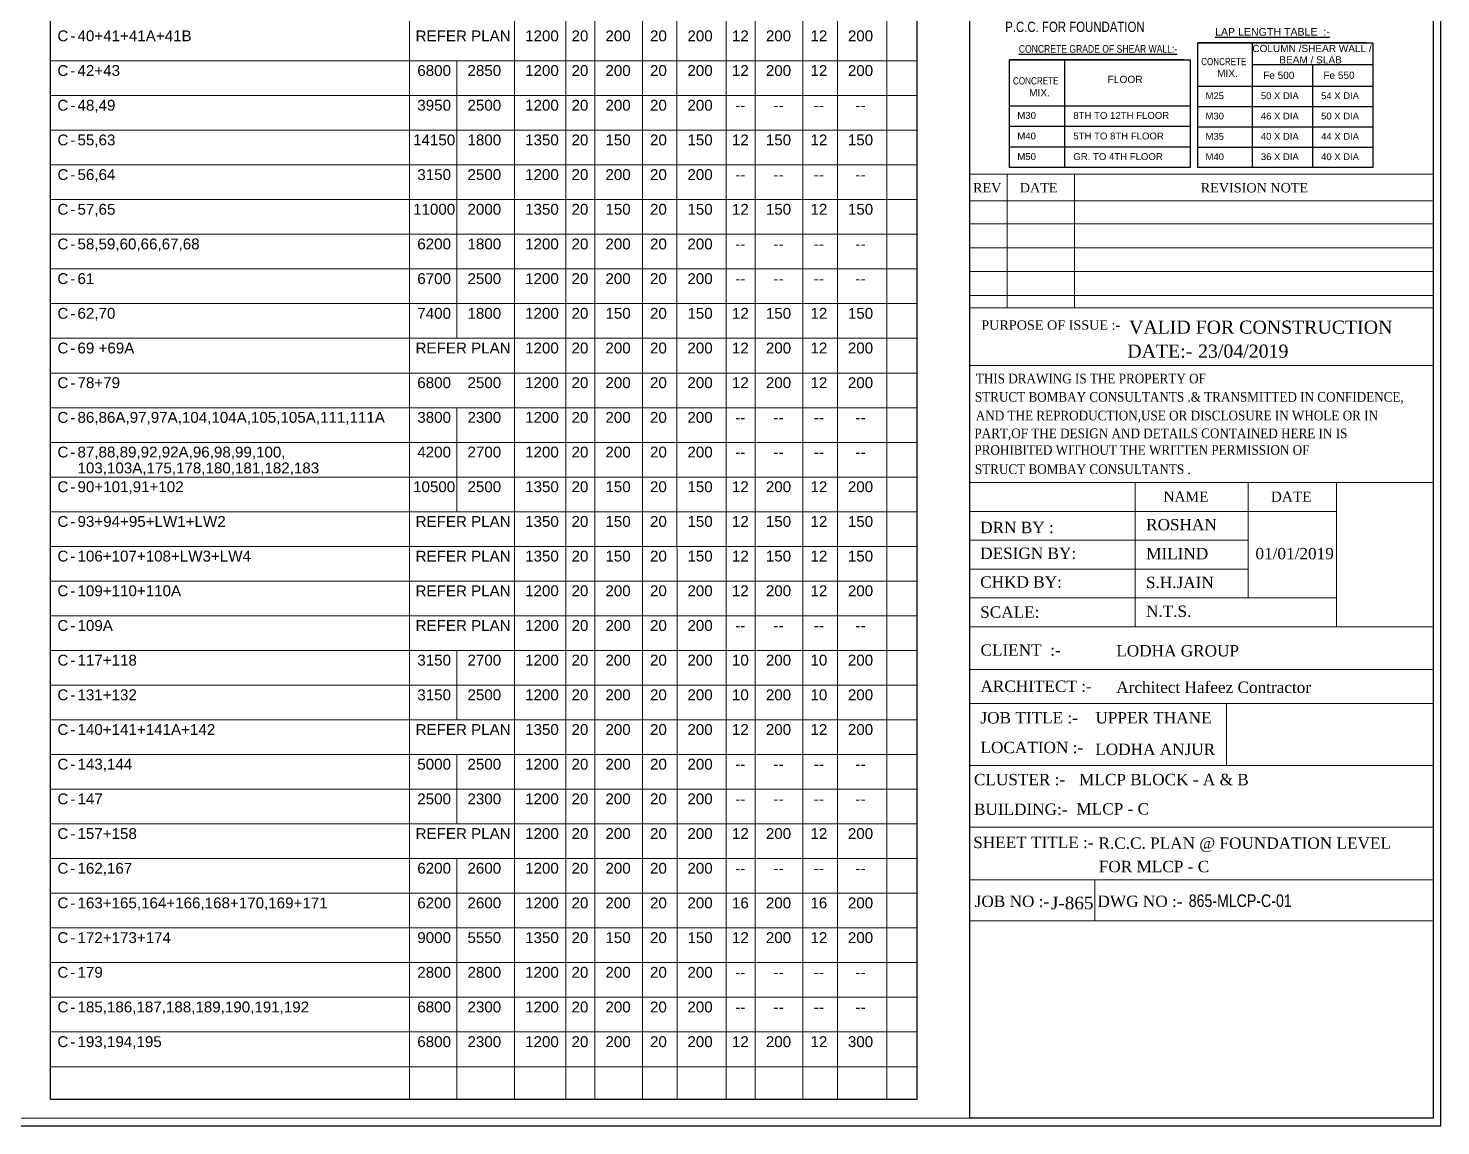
# Model space of a CAD drawing. Header units: millimetres. Extents: x 99112 to 332273, y 431815 to 552227.
# Drawn here: x 200757 to 249608, y 433846 to 471820 of the extents above; entities that cross this region are included whole.
import ezdxf
from ezdxf.enums import TextEntityAlignment as Align

# ---------------------------------------------------------------- set-up
doc = ezdxf.new("R2010")
doc.units = ezdxf.units.MM
doc.header["$LTSCALE"] = 100
doc.header["$MEASUREMENT"] = 0
doc.layers.add('Col. sch.', color=4, linetype='Continuous')
doc.layers.add('SHEET', color=7, linetype='Continuous')
for name, color, linetype, lineweight in [('D-sheet', 42, 'Continuous', 13), ('DIM', 8, 'Continuous', 13), ('LINE- 1', 7, 'Continuous', 25), ('LINE- 2', 35, 'Continuous', 13), ('MAIN TEXT', 6, 'Continuous', 30), ('SUNK', 251, 'Continuous', 9)]:
    doc.layers.add(name, color=color, linetype=linetype, lineweight=lineweight)
doc.styles.add('ARIAL', font='arial.ttf')
doc.styles.add('STYLE3', font='times.ttf', dxfattribs={"width": 0.8, "height": 12})

# ---------------------------------------------------------------- blocks, each defined once
blk = doc.blocks.new('Z$W@#45F84DCC')
blk.add_line((0, 0), (16018, 0))
at = {"layer": 'LINE- 1'}
for p, q in [((13717, -21588), (7886, -21587)), ((9763, -21588), (9764, -25903)), ((7395, -22181, 0), (1373, -22181, 0)), ((3274, -22181, 0), (3274, -25903, 0)), ((9763, -22344), (13934, -22344)), ((11849, -22344), (11849, -25903)), ((7886, -23091), (13934, -23092)), ((1373, -23767, 0), (7614, -23768, 0)), ((7886, -23794), (13934, -23795)), ((1373, -24479, 0), (7614, -24480, 0)), ((7886, -24497), (13934, -24498)), ((1373, -25191, 0), (7614, -25192, 0)), ((7886, -25200), (13934, -25201))]:
    blk.add_line(p, q, dxfattribs=at)
blk.add_lwpolyline([(7886, -21588), (13934, -21588), (13934, -25904), (7886, -25903)], close=True, dxfattribs=at)
at = {"layer": 'LINE- 1', "elevation": 0}
blk.add_lwpolyline([(1373, -22181), (7614, -22181), (7614, -25903), (1373, -25903)], close=True, dxfattribs=at)
at = {"layer": 'Col. sch.', "style": 'ARIAL'}
for s, height, p in [('M25', 234.4, (8148, -23305)), ('50 X DIA', 234.4, (10062, -23305)), ('54 X DIA', 234.4, (12145, -23305)), ('M30', 237.3, (1638, -23984, 0)), ('8TH TO 12TH FLOOR', 237.29, (3576, -23984, 0)), ('M30', 234.4, (8148, -24008)), ('46 X DIA', 234.4, (10062, -24008)), ('50 X DIA', 234.4, (12145, -24008)), ('M40', 237.3, (1638, -24696, 0)), ('5TH TO 8TH FLOOR', 237.29, (3575, -24696, 0)), ('M35', 234.4, (8148, -24711)), ('40 X DIA', 234.4, (10062, -24711)), ('44 X DIA', 234.4, (12145, -24711)), ('M50', 237.3, (1638, -25408, 0)), ('GR. TO 4TH FLOOR', 237.29, (3575, -25408, 0)), ('M40', 234.4, (8148, -25414)), ('36 X DIA', 234.4, (10062, -25414)), ('40 X DIA', 234.4, (12145, -25415))]:
    blk.add_text(s, height=height, dxfattribs=at).set_placement(p, align=Align.TOP_LEFT)
at = {"layer": 'MAIN TEXT', "style": 'ARIAL'}
for s, height, p in [('%%ULAP LENGTH TABLE  :-', 262.52, (10464, -21211)), ('COLUMN /SHEAR WALL /', 248.6, (11831, -21781)), ('BEAM / SLAB', 248.6, (11781, -22175)), ('FLOOR', 251.7, (5367, -22856, 0)), ('MIX.', 248.6, (8907, -22647)), ('Fe 500', 248.6, (10680, -22714)), ('Fe 550', 248.6, (12763, -22714)), ('MIX.', 251.7, (2407, -23318, 0))]:
    blk.add_text(s, height=height, rotation=0.0036, dxfattribs=at).set_placement(p, align=Align.MIDDLE)
at = {"layer": 'MAIN TEXT', "style": 'ARIAL', "width": 0.8}
for s, height, p in [('%%UCONCRETE GRADE OF SHEAR WALL:-', 265.77, (4429, -21800, 0)), ('CONCRETE', 248.6, (8778, -22240)), ('CONCRETE', 251.7, (2276, -22906, 0))]:
    blk.add_text(s, height=height, rotation=0.0036, dxfattribs=at).set_placement(p, align=Align.MIDDLE)
at = {"layer": 'SHEET', "color": 6, "style": 'ARIAL'}
blk.add_text('%%UNOTES :-', height=532.35, dxfattribs=at).set_placement((950, -289, 18830), align=Align.TOP_LEFT)
at = {"layer": 'SHEET', "color": 4, "style": 'ARIAL', "width": 0.8}
for s, p in [('* CONC. MIX. AS SPECIFIED / WEIGH BATCHING ONLY', (5633, -1407, 18548)), ('* CONC.MIX FOR COLUMN / SHEAR WALL /NON STRUCTURAL WALL', (6892, -1930, 18548)), ('AS PER  SCHEDULE.', (3006, -2418, 18548)), ('* CONC.MIX FOR COLUMN / SHEAR WALL & BEAM JUCTION', (6117, -2925, 18548)), ('AS PER  SCHEDULE. FOR BASE RAFT AND RETAINING WALL : M30', (7057, -3377, 18548)), ('* CLEAR COVER TO R / F :-', (3128, -3875, 18548)), ('FOOTING BOTTOM - 50 mm', (3595, -4358, 18548)), ('FOOTING SIDE &TOP - 75 mm', (9207, -4394, 18548)), ('FOR COLUMN - 40mm', (3090, -4889, 18548)), ('RAFT - 25mm', (7717, -4881, 18548)), ('INNER FACE OF RETAINING WALL FOR  S.T.P. TANKS - 40mm', (6676, -5361, 18548)), ('RETAINING WALL- 25mm', (3338, -5813, 37096)), ('FOR SHEAR WALL OF THK. UPTO 200mm = 25mm', (5601, -6296, 18548)), ('FOR SHEAR WALL OF THK. ABOVE 200mm = 40mm', (5727, -6891, 18548)), ('FOR BEAM - 25mm', (2806, -7480, 18548)), ('FOR SLAB - 20mm', (6663, -7509, 18548)), ('FOR COLUMN BELOW PLINTH - 65mm', (4553, -8106, 18548)), ('FOR SHEAR WALL OF THK. UPTO 200mm BELOW PLINTH - 50mm', (7016, -8665, 18548)), ('FOR SHEAR WALL OF THK. ABOVE 200mmBELOW PLINTH - 65mm', (7096, -9217, 18548)), ('* CEMENT  O . P . C . 53 GRADE  ONLY .', (4275, -9889, 18548)), ('* ALL STEEL CONFIRMING TO  I . S . 1786 / Fe 500 /TMT FOR 8MM &', (6770, -10418, 18548)), ('10MM DIA STEEL & Fe550D FOR 12MM & ABOVE DIA STEEL.', (6565, -10994, 18548)), ('* COLUMN / SHEAR WALL LINKS MUST BE PROVIDED AT', (5854, -11492, 18548)), ('JUNCTION OF COLUMN / SHEAR WALL & BEAM . ', (5574, -12030, 18548)), ('* FOR COLUMN / SHEAR WALL LINKS ARRANGEMENT REFER LINK DETAIL.', (7574, -12567, 18548)), ('* CENTER OF LAP SHALL BE AT CENTER OF ', (4781, -13170, 18548)), ('FLOOR HEIGHT FOR COLUMN / SHEAR WALL STEEL.', (5953, -13706, 18548)), ('* NOT MORE THAN 50%%% STEEL TO BE LAPPED', (4918, -14238, 18548)), ('AT ANY SECTION FOR COLUMN / SHEAR WALL', (5406, -14779, 18548)), ('* BEAM STEEL MUST EXTEND BEYOND COLUMN / SHEAR WALL', (6528, -15374, 18548)), ('FACE BY DEVELOPMENT LENGTH .', (4343, -15844, 18548)), ('* P . C . C .M10 GRADE (100 THK.) MUST  BE LAID BELOW FOOTING.', (6844, -16464, 18548)), ('* THIS DRAWING SHOULD BE READ IN CONJUCTION', (5485, -17010, 18548)), ('WITH RELEVANT ARCHITECT DRAWING .', (4961, -17595, 18548)), ('* FORMWORK & SUPPORTING SYSTEM IS SOLE ', (5128, -18143, 18548)), ('RESPONCIBILITY OF CONTRACTOR AND SHOULD', (5690, -18666, 18548)), ('KEPT UNDER PRIOR SUPERVISION OF SITE ENGINEER.', (6227, -19212, 18548))]:
    blk.add_text(s, height=339.02, rotation=0.0036, dxfattribs=at).set_placement(p, align=Align.MIDDLE)
at = {"layer": 'SHEET', "color": 2, "style": 'ARIAL', "width": 0.8}
for s, height, p in [('SBC ASSUMED -  100T/M ² / FOOTING MUST REST ON ROCK.', 353.14, (7086, -19704, -5)), ('*', 740, (787, -20142, -5)), ('*', 740, (787, -20829, -5)), ('SBC TO BE CERTIFIED BY GEOTECH CONSULTANT BEFORE LAYING ', 353.14, (7991, -20391, -5)), ('P.C.C. FOR FOUNDATION', 353.14, (3631, -21037, -5))]:
    blk.add_text(s, height=height, rotation=0.0036, dxfattribs=at).set_placement(p, align=Align.MIDDLE)

msp = doc.modelspace()

# ---------------------------------------------------------------- linework, layer by layer
at = {"color": 5}
msp.add_lwpolyline([(99112.4, 433846.5), (249607.7, 433846.5), (249607.7, 540141.6), (99112.4, 540141.6)], close=True, dxfattribs=at)
at = {"color": 0, "linetype": 'ByBlock'}
msp.add_lwpolyline([(233324.9, 501121.3), (249341.5, 501121.3), (249341.5, 434112.6), (233324.9, 434112.6)], close=True, dxfattribs=at)
at = {"layer": 'D-sheet'}
for p, q in [((233324.9, 466768.8, 0), (249341.5, 466768.8, 0)), ((233324.9, 466768.8, 0), (249341.5, 466768.8, 0)), ((234608.4, 462146.1, 0), (234608.4, 466768.8, 0)), ((236946.3, 462146.1, 0), (236946.3, 466768.8, 0)), ((233324.9, 465844.3, 0), (249341.5, 465844.3, 0)), ((233324.9, 465844.3, 0), (249341.5, 465844.3, 0)), ((233324.9, 465049, 0), (249341.5, 465049, 0)), ((233324.9, 464223.9, 0), (249341.5, 464223.9, 0)), ((233324.9, 463398.8, 0), (249341.5, 463398.8, 0)), ((233324.9, 462573.7, 0), (249341.5, 462573.7, 0)), ((233324.9, 462146.1, 0), (249341.5, 462146.1, 0)), ((233324.9, 462146.1, 0), (249341.5, 462146.1, 0)), ((233324.9, 460148.4, 0), (249341.5, 460148.4, 0)), ((233324.9, 456098.6), (249341.5, 456098.6)), ((233324.9, 456098.6), (249341.5, 456098.6)), ((239040.2, 456098.6), (239040.2, 451114.8)), ((242951.6, 456098.6), (242951.6, 452111.5)), ((246006.3, 456098.6), (246006.3, 451114.8)), ((246006.3, 455101.8), (233324.9, 455101.8)), ((233324.9, 455101.8), (246006.3, 455101.8)), ((242951.6, 454105), (233324.9, 454105)), ((242951.6, 453108.3), (233324.9, 453108.3)), ((246006.3, 452111.5), (233324.9, 452111.5)), ((233324.9, 451114.8), (249341.5, 451114.8)), ((233324.9, 451114.8), (249341.5, 451114.8)), ((233324.9, 449631), (249341.5, 449631)), ((233324.9, 448454.1, 0), (249341.5, 448454.1, 0)), ((233324.9, 446315.8), (249341.5, 446315.8)), ((233324.9, 446315.8, 0), (249341.5, 446315.8, 0)), ((233324.9, 444177.5), (249341.5, 444177.5)), ((233324.9, 442351.8, 0), (249341.5, 442351.8, 0)), ((237646, 442351.8, 0), (237646, 440933.2, 0)), ((233324.9, 440933.2, 0), (249341.5, 440933.2, 0))]:
    msp.add_line(p, q, dxfattribs=at)
at = {"layer": 'DIM'}
msp.add_line((242198, 448454.1, 0), (242198, 446315.8), dxfattribs=at)
at = {"layer": 'LINE- 1', "elevation": 389.1}
msp.add_lwpolyline([(201522.6, 489731.5), (231490.8, 489731.4), (231490.9, 434751.4), (201522.7, 434751.5)], close=True, dxfattribs=at)
at = {"layer": 'LINE- 2'}
for p, q in [((213942, 434751.5, 389.1), (213941.8, 489731.5, 389.1)), ((219347.4, 488423.9, 389.1), (219349.7, 434751.4, 389.1)), ((230445.4, 488422.8, 389.1), (230445.5, 434751.4, 389.1)), ((224896.9, 434751.4, 389.1), (224896.4, 487901, 389.1)), ((217575.4, 487244.3, 389.1), (217575.7, 434751.5, 389.1)), ((221995.6, 487398.8, 389.1), (221998.1, 434751.4, 389.1)), ((227544.6, 487398.9, 389.1), (227547, 434751.4, 389.1)), ((220348.5, 486828.8, 389.1), (220351, 434751.4, 389.1)), ((223193.2, 486828.8, 389.1), (223195.7, 434751.4, 389.1)), ((225897.4, 486828.8, 389.1), (225900, 434751.4, 389.1)), ((228742.1, 486828.8, 389.1), (228744.6, 434751.4, 389.1)), ((201522.6, 470691.1, 389.1), (231490.9, 470691, 389.1)), ((215581.4, 470691.1, 389.1), (215581.6, 461091.1, 389.1)), ((201522.6, 469491.1, 389.1), (231490.9, 469491, 389.1)), ((201522.6, 468291.1, 389.1), (231490.8, 468291, 389.1)), ((201522.6, 467091.1, 389.1), (231490.8, 467091, 389.1)), ((201522.6, 465891.1, 389.1), (231490.8, 465891, 389.1)), ((201522.6, 464691.1, 389.1), (231490.8, 464691, 389.1)), ((201522.6, 463491.1, 389.1), (231490.8, 463491, 389.1)), ((201522.6, 462291.1, 389.1), (231490.8, 462291, 389.1)), ((201522.6, 461091.1, 389.1), (231490.8, 461091, 389.1)), ((201522.6, 459891.1, 389.1), (231490.8, 459891, 389.1)), ((201522.6, 458691.1, 389.1), (231490.8, 458691, 389.1)), ((215581.6, 458691.1, 389.1), (215581.6, 457491.1, 389.1)), ((201522.6, 457491.1, 389.1), (231490.9, 457491, 389.1)), ((215581.7, 457491.1, 389.1), (215581.8, 455091.1, 389.1)), ((201522.6, 456291.1, 389.1), (231490.9, 456291, 389.1)), ((201522.6, 455091.1, 389.1), (231490.9, 455091, 389.1)), ((201522.6, 453891.1, 389.1), (231490.9, 453891, 389.1)), ((201522.6, 452691.1, 389.1), (231490.9, 452691, 389.1)), ((201522.6, 451491.1, 389.1), (231490.9, 451491, 389.1)), ((201522.6, 450291.1, 389.1), (231490.9, 450291, 389.1)), ((215582, 450291.1, 389.1), (215582.1, 447891.1, 389.1)), ((201522.6, 449091.1, 389.1), (231490.9, 449091, 389.1)), ((201522.6, 447891.1, 389.1), (231490.9, 447891, 389.1)), ((201522.6, 446691.1, 389.1), (231490.9, 446691, 389.1)), ((215582.1, 446691.1, 389.1), (215582.1, 444291.1, 389.1)), ((201522.7, 445491.1, 389.1), (231490.9, 445491, 389.1)), ((201522.6, 444291.1, 389.1), (231490.9, 444291, 389.1)), ((201522.6, 443091.1, 389.1), (231490.9, 443091, 389.1)), ((215582.1, 443091.1, 389.1), (215582.4, 434751.5, 389.1)), ((201522.6, 441891.1, 389.1), (231490.9, 441891, 389.1)), ((201522.6, 440691.1, 389.1), (231490.9, 440691, 389.1)), ((201522.6, 439491.1, 389.1), (231490.9, 439491, 389.1)), ((201522.6, 438291.1, 389.1), (231490.9, 438291, 389.1)), ((201522.6, 437091.1, 389.1), (231490.9, 437091, 389.1)), ((201522.6, 435891.1, 389.1), (231490.9, 435891, 389.1))]:
    msp.add_line(p, q, dxfattribs=at)
at = {"layer": 'SUNK', "color": 6}
msp.add_lwpolyline([(99378.5, 434112.6), (249341.5, 434112.6), (249341.5, 539875.4), (99378.5, 539875.4)], close=True, dxfattribs=at)

# ---------------------------------------------------------------- block references
msp.add_blockref('Z$W@#45F84DCC', (233325.2, 492906.3))

# ---------------------------------------------------------------- texts
at = {"layer": 'Col. sch.', "style": 'ARIAL'}
for s, p in [('C', (201766.7, 471743.6, 389.1)), ('-', (202207.7, 471743.6, 389.1)), ('40+41+41A+41B', (202460.3, 471743.6, 389.1)), ('C', (201766.7, 470543.6, 389.1)), ('42+43', (202460.3, 470543.6, 389.1)), ('-', (202207.7, 470543.6, 389.1)), ('C', (201766.7, 469343.6, 389.1)), ('-', (202207.6, 469343.6, 389.1)), ('48,49', (202460.3, 469343.6, 389.1)), ('C', (201766.7, 468143.6, 389.1)), ('55,63', (202460.3, 468143.6, 389.1)), ('-', (202207.6, 468143.6, 389.1)), ('C', (201766.7, 466943.6, 389.1)), ('-', (202207.6, 466943.6, 389.1)), ('56,64', (202460.3, 466943.6, 389.1)), ('C', (201766.7, 465743.6, 389.1)), ('57,65', (202460.3, 465743.6, 389.1)), ('-', (202207.6, 465743.6, 389.1)), ('C', (201766.7, 464543.6, 389.1)), ('-', (202207.6, 464543.6, 389.1)), ('58,59,60,66,67,68', (202460.3, 464543.6, 389.1)), ('C', (201766.7, 463343.6, 389.1)), ('-', (202207.6, 463343.6, 389.1)), ('61', (202460.3, 463343.6, 389.1)), ('C', (201766.7, 462143.6, 389.1)), ('62,70', (202460.3, 462143.6, 389.1)), ('-', (202207.6, 462143.6, 389.1)), ('C', (201766.7, 460943.6, 389.1)), ('-', (202207.6, 460943.6, 389.1)), ('69 +69A', (202460.3, 460943.6, 389.1)), ('C', (201766.6, 459743.6, 389.1)), ('78+79', (202460.3, 459743.6, 389.1)), ('-', (202207.6, 459743.6, 389.1)), ('C', (201766.7, 458543.6, 389.1)), ('-', (202207.7, 458543.6, 389.1)), ('86,86A,97,97A,104,104A,105,105A,111,111A', (202460.3, 458543.6, 389.1)), ('C', (201766.7, 457343.6, 389.1)), ('87,88,89,92,92A,96,98,99,100,', (202460.3, 457343.6, 389.1)), ('-', (202207.7, 457343.6, 389.1)), ('103,103A,175,178,180,181,182,183', (202460.3, 456794, 389.1)), ('C', (201766.7, 456143.6, 389.1)), ('-', (202207.7, 456143.6, 389.1)), ('90+101,91+102', (202460.3, 456143.6, 389.1)), ('C', (201766.7, 454943.6, 389.1)), ('93+94+95+LW1+LW2', (202460.3, 454943.6, 389.1)), ('-', (202207.7, 454943.6, 389.1)), ('C', (201766.7, 453743.6, 389.1)), ('-', (202207.7, 453743.6, 389.1)), ('106+107+108+LW3+LW4', (202460.3, 453743.6, 389.1)), ('C', (201766.7, 452543.6, 389.1)), ('109+110+110A', (202460.3, 452543.6, 389.1)), ('-', (202207.7, 452543.6, 389.1)), ('C', (201766.7, 451343.6, 389.1)), ('-', (202207.7, 451343.6, 389.1)), ('109A', (202460.3, 451343.6, 389.1)), ('C', (201766.6, 450143.6, 389.1)), ('-', (202207.6, 450143.6, 389.1)), ('117+118', (202460.2, 450143.6, 389.1)), ('C', (201766.6, 448943.6, 389.1)), ('131+132', (202460.2, 448943.6, 389.1)), ('-', (202207.5, 448943.6, 389.1)), ('C', (201766.7, 447743.6, 389.1)), ('-', (202207.7, 447743.6, 389.1)), ('140+141+141A+142', (202460.3, 447743.6, 389.1)), ('C', (201766.7, 446543.6, 389.1)), ('143,144', (202460.3, 446543.6, 389.1)), ('-', (202207.7, 446543.6, 389.1)), ('C', (201766.7, 445343.6, 389.1)), ('-', (202207.6, 445343.6, 389.1)), ('147', (202460.3, 445343.6, 389.1)), ('C', (201766.7, 444143.6, 389.1)), ('157+158', (202460.3, 444143.6, 389.1)), ('-', (202207.6, 444143.6, 389.1)), ('C', (201766.7, 442943.6, 389.1)), ('-', (202207.6, 442943.6, 389.1)), ('162,167', (202460.3, 442943.6, 389.1)), ('C', (201766.6, 441743.6, 389.1)), ('163+165,164+166,168+170,169+171', (202460.2, 441743.6, 389.1)), ('-', (202207.6, 441743.6, 389.1)), ('C', (201766.7, 440543.6, 389.1)), ('-', (202207.7, 440543.6, 389.1)), ('172+173+174', (202460.4, 440543.6, 389.1)), ('C', (201766.7, 439343.6, 389.1)), ('179', (202460.3, 439343.6, 389.1)), ('-', (202207.6, 439343.6, 389.1)), ('C', (201766.7, 438143.6, 389.1)), ('-', (202207.6, 438143.6, 389.1)), ('185,186,187,188,189,190,191,192', (202460.3, 438143.6, 389.1)), ('C', (201766.6, 436943.6, 389.1)), ('-', (202207.6, 436943.6, 389.1)), ('193,194,195', (202460.3, 436943.6, 389.1))]:
    msp.add_text(s, height=375, dxfattribs=at).set_placement(p, align=Align.TOP_LEFT)
for s, p in [('REFER PLAN', (215796.6, 471743.6, 389.1)), ('1200', (218523.8, 471743.6, 389.1)), ('20', (219837.7, 471743.5, 389.1)), ('200', (221155.4, 471743.5, 389.1)), ('20', (222551.5, 471743.5, 389.1)), ('200', (223991.4, 471743.5, 389.1)), ('12', (225386.6, 471743.5, 389.1)), ('200', (226704.2, 471743.5, 389.1)), ('12', (228100.4, 471743.5, 389.1)), ('200', (229540.3, 471743.5, 389.1)), ('6800', (214795, 470543.6, 389.1)), ('2850', (216530.4, 470543.6, 389.1)), ('1200', (218523.8, 470543.6, 389.1)), ('20', (219837.8, 470543.5, 389.1)), ('200', (221155.4, 470543.5, 389.1)), ('20', (222551.5, 470543.5, 389.1)), ('200', (223991.4, 470543.5, 389.1)), ('12', (225386.6, 470543.5, 389.1)), ('200', (226704.3, 470543.5, 389.1)), ('12', (228100.4, 470543.5, 389.1)), ('200', (229540.3, 470543.5, 389.1)), ('3950', (214795, 469343.6, 389.1)), ('2500', (216530.4, 469343.6, 389.1)), ('1200', (218523.7, 469343.6, 389.1)), ('20', (219837.7, 469343.5, 389.1)), ('200', (221155.4, 469343.5, 389.1)), ('20', (222551.5, 469343.5, 389.1)), ('200', (223991.4, 469343.5, 389.1)), ('--', (225386.6, 469343.5, 389.1)), ('--', (226704.2, 469343.5, 389.1)), ('--', (228100.4, 469343.5, 389.1)), ('--', (229540.3, 469343.5, 389.1)), ('14150', (214795, 468143.6, 389.1)), ('1800', (216530.4, 468143.6, 389.1)), ('1350', (218523.8, 468143.6, 389.1)), ('20', (219837.8, 468143.5, 389.1)), ('150', (221155.4, 468143.5, 389.1)), ('20', (222551.5, 468143.5, 389.1)), ('150', (223991.4, 468143.5, 389.1)), ('12', (225386.6, 468143.5, 389.1)), ('150', (226704.3, 468143.5, 389.1)), ('12', (228100.4, 468143.5, 389.1)), ('150', (229540.3, 468143.5, 389.1)), ('3150', (214795, 466943.6, 389.1)), ('2500', (216530.4, 466943.6, 389.1)), ('1200', (218523.7, 466943.6, 389.1)), ('20', (219837.7, 466943.5, 389.1)), ('200', (221155.4, 466943.5, 389.1)), ('20', (222551.5, 466943.5, 389.1)), ('200', (223991.4, 466943.5, 389.1)), ('--', (225386.6, 466943.5, 389.1)), ('--', (226704.2, 466943.5, 389.1)), ('--', (228100.3, 466943.5, 389.1)), ('--', (229540.3, 466943.5, 389.1)), ('11000', (214795, 465743.6, 389.1)), ('2000', (216530.4, 465743.6, 389.1)), ('1350', (218523.7, 465743.6, 389.1)), ('20', (219837.7, 465743.5, 389.1)), ('150', (221155.4, 465743.5, 389.1)), ('20', (222551.5, 465743.5, 389.1)), ('150', (223991.4, 465743.5, 389.1)), ('12', (225386.6, 465743.5, 389.1)), ('150', (226704.2, 465743.5, 389.1)), ('12', (228100.4, 465743.5, 389.1)), ('150', (229540.3, 465743.5, 389.1)), ('6200', (214795, 464543.6, 389.1)), ('1800', (216530.4, 464543.6, 389.1)), ('1200', (218523.7, 464543.6, 389.1)), ('20', (219837.7, 464543.5, 389.1)), ('200', (221155.3, 464543.5, 389.1)), ('20', (222551.4, 464543.5, 389.1)), ('200', (223991.4, 464543.5, 389.1)), ('--', (225386.6, 464543.5, 389.1)), ('--', (226704.2, 464543.5, 389.1)), ('--', (228100.3, 464543.5, 389.1)), ('--', (229540.2, 464543.5, 389.1)), ('6700', (214795, 463343.6, 389.1)), ('2500', (216530.4, 463343.6, 389.1)), ('1200', (218523.7, 463343.6, 389.1)), ('20', (219837.7, 463343.5, 389.1)), ('200', (221155.4, 463343.5, 389.1)), ('20', (222551.5, 463343.5, 389.1)), ('200', (223991.4, 463343.5, 389.1)), ('--', (225386.6, 463343.5, 389.1)), ('--', (226704.2, 463343.5, 389.1)), ('--', (228100.3, 463343.5, 389.1)), ('--', (229540.2, 463343.5, 389.1)), ('7400', (214795, 462143.6, 389.1)), ('1800', (216530.4, 462143.6, 389.1)), ('1200', (218523.7, 462143.6, 389.1)), ('20', (219837.7, 462143.5, 389.1)), ('150', (221155.4, 462143.5, 389.1)), ('20', (222551.5, 462143.5, 389.1)), ('150', (223991.4, 462143.5, 389.1)), ('12', (225386.6, 462143.5, 389.1)), ('150', (226704.2, 462143.5, 389.1)), ('12', (228100.3, 462143.5, 389.1)), ('150', (229540.3, 462143.5, 389.1)), ('REFER PLAN', (215796.6, 460943.6, 389.1)), ('1200', (218523.7, 460943.6, 389.1)), ('20', (219837.7, 460943.5, 389.1)), ('200', (221155.3, 460943.5, 389.1)), ('20', (222551.4, 460943.5, 389.1)), ('200', (223991.4, 460943.5, 389.1)), ('12', (225386.6, 460943.5, 389.1)), ('200', (226704.2, 460943.5, 389.1)), ('12', (228100.3, 460943.5, 389.1)), ('200', (229540.2, 460943.5, 389.1)), ('6800', (214795, 459743.6, 389.1)), ('2500', (216530.3, 459743.6, 389.1)), ('1200', (218523.7, 459743.6, 389.1)), ('20', (219837.7, 459743.5, 389.1)), ('200', (221155.3, 459743.5, 389.1)), ('20', (222551.5, 459743.5, 389.1)), ('200', (223991.4, 459743.5, 389.1)), ('12', (225386.6, 459743.5, 389.1)), ('200', (226704.2, 459743.5, 389.1)), ('12', (228100.3, 459743.5, 389.1)), ('200', (229540.2, 459743.5, 389.1)), ('3800', (214795, 458543.6, 389.1)), ('2300', (216530.4, 458543.6, 389.1)), ('1200', (218523.8, 458543.6, 389.1)), ('20', (219837.8, 458543.5, 389.1)), ('200', (221155.4, 458543.5, 389.1)), ('20', (222551.5, 458543.5, 389.1)), ('200', (223991.4, 458543.5, 389.1)), ('--', (225386.6, 458543.5, 389.1)), ('--', (226704.3, 458543.5, 389.1)), ('--', (228100.4, 458543.5, 389.1)), ('--', (229540.3, 458543.5, 389.1)), ('4200', (214795, 457343.6, 389.1)), ('2700', (216530.4, 457343.6, 389.1)), ('1200', (218523.8, 457343.6, 389.1)), ('20', (219837.8, 457343.5, 389.1)), ('200', (221155.4, 457343.5, 389.1)), ('20', (222551.5, 457343.5, 389.1)), ('200', (223991.4, 457343.5, 389.1)), ('--', (225386.6, 457343.5, 389.1)), ('--', (226704.3, 457343.5, 389.1)), ('--', (228100.4, 457343.5, 389.1)), ('--', (229540.3, 457343.5, 389.1)), ('10500', (214795, 456143.6, 389.1)), ('2500', (216530.4, 456143.6, 389.1)), ('1350', (218523.8, 456143.6, 389.1)), ('20', (219837.8, 456143.5, 389.1)), ('150', (221155.4, 456143.5, 389.1)), ('20', (222551.5, 456143.5, 389.1)), ('150', (223991.4, 456143.5, 389.1)), ('12', (225386.6, 456143.5, 389.1)), ('200', (226704.3, 456143.5, 389.1)), ('12', (228100.4, 456143.5, 389.1)), ('200', (229540.3, 456143.5, 389.1)), ('REFER PLAN', (215796.7, 454943.6, 389.1)), ('1350', (218523.8, 454943.6, 389.1)), ('20', (219837.8, 454943.5, 389.1)), ('150', (221155.4, 454943.5, 389.1)), ('20', (222551.5, 454943.5, 389.1)), ('150', (223991.4, 454943.5, 389.1)), ('12', (225386.6, 454943.5, 389.1)), ('150', (226704.3, 454943.5, 389.1)), ('12', (228100.4, 454943.5, 389.1)), ('150', (229540.3, 454943.5, 389.1)), ('REFER PLAN', (215796.7, 453743.6, 389.1)), ('1350', (218523.8, 453743.6, 389.1)), ('20', (219837.8, 453743.5, 389.1)), ('150', (221155.4, 453743.5, 389.1)), ('20', (222551.5, 453743.5, 389.1)), ('150', (223991.4, 453743.5, 389.1)), ('12', (225386.6, 453743.5, 389.1)), ('150', (226704.3, 453743.5, 389.1)), ('12', (228100.4, 453743.5, 389.1)), ('150', (229540.3, 453743.5, 389.1)), ('REFER PLAN', (215796.7, 452543.6, 389.1)), ('1200', (218523.8, 452543.6, 389.1)), ('20', (219837.8, 452543.5, 389.1)), ('200', (221155.4, 452543.5, 389.1)), ('20', (222551.5, 452543.5, 389.1)), ('200', (223991.4, 452543.5, 389.1)), ('12', (225386.6, 452543.5, 389.1)), ('200', (226704.3, 452543.5, 389.1)), ('12', (228100.4, 452543.5, 389.1)), ('200', (229540.3, 452543.5, 389.1)), ('REFER PLAN', (215796.7, 451343.6, 389.1)), ('1200', (218523.8, 451343.6, 389.1)), ('20', (219837.8, 451343.5, 389.1)), ('200', (221155.4, 451343.5, 389.1)), ('20', (222551.5, 451343.5, 389.1)), ('200', (223991.4, 451343.5, 389.1)), ('--', (225386.6, 451343.5, 389.1)), ('--', (226704.3, 451343.5, 389.1)), ('--', (228100.4, 451343.5, 389.1)), ('--', (229540.3, 451343.5, 389.1)), ('3150', (214794.9, 450143.6, 389.1)), ('2700', (216530.3, 450143.6, 389.1)), ('1200', (218523.7, 450143.6, 389.1)), ('20', (219837.7, 450143.5, 389.1)), ('200', (221155.3, 450143.5, 389.1)), ('20', (222551.4, 450143.5, 389.1)), ('200', (223991.3, 450143.5, 389.1)), ('10', (225386.6, 450143.5, 389.1)), ('200', (226704.2, 450143.5, 389.1)), ('10', (228100.3, 450143.5, 389.1)), ('200', (229540.2, 450143.5, 389.1)), ('3150', (214794.9, 448943.6, 389.1)), ('2500', (216530.3, 448943.6, 389.1)), ('1200', (218523.7, 448943.6, 389.1)), ('20', (219837.7, 448943.5, 389.1)), ('200', (221155.3, 448943.5, 389.1)), ('20', (222551.4, 448943.5, 389.1)), ('200', (223991.3, 448943.5, 389.1)), ('10', (225386.5, 448943.5, 389.1)), ('200', (226704.1, 448943.5, 389.1)), ('10', (228100.3, 448943.5, 389.1)), ('200', (229540.2, 448943.5, 389.1)), ('REFER PLAN', (215796.7, 447743.6, 389.1)), ('1350', (218523.7, 447743.6, 389.1)), ('20', (219837.7, 447743.5, 389.1)), ('200', (221155.3, 447743.5, 389.1)), ('20', (222551.4, 447743.5, 389.1)), ('200', (223991.3, 447743.5, 389.1)), ('12', (225386.6, 447743.5, 389.1)), ('200', (226704.2, 447743.5, 389.1)), ('12', (228100.3, 447743.5, 389.1)), ('200', (229540.2, 447743.5, 389.1)), ('5000', (214795, 446543.6, 389.1)), ('2500', (216530.4, 446543.6, 389.1)), ('1200', (218523.7, 446543.6, 389.1)), ('20', (219837.7, 446543.5, 389.1)), ('200', (221155.4, 446543.5, 389.1)), ('20', (222551.5, 446543.5, 389.1)), ('200', (223991.4, 446543.5, 389.1)), ('--', (225386.6, 446543.5, 389.1)), ('--', (226704.2, 446543.5, 389.1)), ('--', (228100.3, 446543.5, 389.1)), ('--', (229540.3, 446543.5, 389.1)), ('2500', (214795, 445343.6, 389.1)), ('2300', (216530.4, 445343.6, 389.1)), ('1200', (218523.7, 445343.6, 389.1)), ('20', (219837.7, 445343.5, 389.1)), ('200', (221155.3, 445343.5, 389.1)), ('20', (222551.5, 445343.5, 389.1)), ('200', (223991.4, 445343.5, 389.1)), ('--', (225386.6, 445343.5, 389.1)), ('--', (226704.2, 445343.5, 389.1)), ('--', (228100.3, 445343.5, 389.1)), ('--', (229540.2, 445343.5, 389.1)), ('REFER PLAN', (215796.6, 444143.6, 389.1)), ('1200', (218523.8, 444143.6, 389.1)), ('20', (219837.7, 444143.5, 389.1)), ('200', (221155.4, 444143.5, 389.1)), ('20', (222551.5, 444143.5, 389.1)), ('200', (223991.4, 444143.5, 389.1)), ('12', (225386.6, 444143.5, 389.1)), ('200', (226704.2, 444143.5, 389.1)), ('12', (228100.3, 444143.5, 389.1)), ('200', (229540.3, 444143.5, 389.1)), ('6200', (214795, 442943.6, 389.1)), ('2600', (216530.4, 442943.6, 389.1)), ('1200', (218523.7, 442943.6, 389.1)), ('20', (219837.7, 442943.5, 389.1)), ('200', (221155.4, 442943.5, 389.1)), ('20', (222551.5, 442943.5, 389.1)), ('200', (223991.4, 442943.5, 389.1)), ('--', (225386.6, 442943.5, 389.1)), ('--', (226704.2, 442943.5, 389.1)), ('--', (228100.3, 442943.5, 389.1)), ('--', (229540.3, 442943.5, 389.1)), ('6200', (214794.9, 441743.6, 389.1)), ('2600', (216530.3, 441743.6, 389.1)), ('1200', (218523.7, 441743.6, 389.1)), ('20', (219837.7, 441743.5, 389.1)), ('200', (221155.3, 441743.5, 389.1)), ('20', (222551.4, 441743.5, 389.1)), ('200', (223991.3, 441743.5, 389.1)), ('16', (225386.5, 441743.5, 389.1)), ('200', (226704.2, 441743.5, 389.1)), ('16', (228100.3, 441743.5, 389.1)), ('200', (229540.2, 441743.5, 389.1)), ('9000', (214794.9, 440543.6, 389.1)), ('5550', (216530.3, 440543.6, 389.1)), ('1350', (218523.8, 440543.6, 389.1)), ('20', (219837.8, 440543.5, 389.1)), ('150', (221155.4, 440543.5, 389.1)), ('20', (222551.5, 440543.5, 389.1)), ('150', (223991.5, 440543.5, 389.1)), ('12', (225386.7, 440543.5, 389.1)), ('200', (226704.3, 440543.5, 389.1)), ('12', (228100.4, 440543.5, 389.1)), ('200', (229540.3, 440543.5, 389.1)), ('2800', (214795, 439343.6, 389.1)), ('2800', (216530.4, 439343.6, 389.1)), ('1200', (218523.7, 439343.6, 389.1)), ('20', (219837.7, 439343.5, 389.1)), ('200', (221155.4, 439343.5, 389.1)), ('20', (222551.5, 439343.5, 389.1)), ('200', (223991.4, 439343.5, 389.1)), ('--', (225386.6, 439343.5, 389.1)), ('--', (226704.2, 439343.5, 389.1)), ('--', (228100.3, 439343.5, 389.1)), ('--', (229540.3, 439343.5, 389.1)), ('6800', (214795, 438143.6, 389.1)), ('2300', (216530.4, 438143.6, 389.1)), ('1200', (218523.7, 438143.6, 389.1)), ('20', (219837.7, 438143.5, 389.1)), ('200', (221155.4, 438143.5, 389.1)), ('20', (222551.5, 438143.5, 389.1)), ('200', (223991.4, 438143.5, 389.1)), ('--', (225386.6, 438143.5, 389.1)), ('--', (226704.2, 438143.5, 389.1)), ('--', (228100.3, 438143.5, 389.1)), ('--', (229540.2, 438143.5, 389.1)), ('6800', (214795, 436943.6, 389.1)), ('2300', (216530.3, 436943.6, 389.1)), ('1200', (218523.7, 436943.6, 389.1)), ('20', (219837.7, 436943.5, 389.1)), ('200', (221155.3, 436943.5, 389.1)), ('20', (222551.5, 436943.5, 389.1)), ('200', (223991.4, 436943.5, 389.1)), ('12', (225386.6, 436943.5, 389.1)), ('200', (226704.2, 436943.5, 389.1)), ('12', (228100.3, 436943.5, 389.1)), ('300', (229540.2, 436943.5, 389.1))]:
    msp.add_text(s, height=375, dxfattribs=at).set_placement(p, align=Align.TOP_CENTER)
at = {"layer": 'SHEET', "style": 'STYLE3'}
for s, height, p in [('REV', 324.35, (233432.2, 466139.4, 0)), ('DATE', 324.35, (235048.8, 466139.4, 0)), ('REVISION NOTE', 324.347, (241307.1, 466139.4, 0)), ('PURPOSE OF ISSUE :-', 324.347, (233718.3, 461389.2, 0)), ('NAME', 350.04, (240017, 455439.6)), ('DATE', 350.04, (243730.9, 455439.6)), ('DRN BY :', 393.8, (233679.7, 454349.9)), ('DESIGN BY:', 393.8, (233679.7, 453456.6)), ('CHKD BY:', 393.8, (233679.7, 452463.6)), ('SCALE:', 393.8, (233679.7, 451424.2)), ('CLIENT  :-', 393.8, (233689.2, 450110.5)), ('ARCHITECT :-', 393.796, (233689.2, 448856.6)), ('JOB TITLE :-', 393.796, (233689.2, 447766.9, 0)), ('LOCATION :-', 393.796, (233689.2, 446738.6, 0)), ('CLUSTER :-', 393.8, (233463.5, 445628.6, 0)), ('BUILDING:-', 393.8, (233463.5, 444600.3, 0)), ('SHEET TITLE :-', 393.796, (233438.6, 443453.8, 0)), ('JOB NO :-', 393.8, (233490, 441415.3, 0)), ('DWG NO :-', 393.8, (237736.3, 441415.3))]:
    msp.add_text(s, height=height, dxfattribs=at).set_placement(p)
at = {"layer": 'SHEET', "color": 6, "style": 'STYLE3'}
for s, height, p in [('VALID FOR CONSTRUCTION', 454.086, (238826.9, 461250.6)), ('DATE:- ', 454.09, (238767.4, 460421.1)), ('23/04/2019', 454.09, (241214.8, 460421.1))]:
    msp.add_text(s, height=height, dxfattribs=at).set_placement(p)
at = {"layer": 'SHEET', "color": 4}
for s, height, style, width, p in [('THIS DRAWING IS THE PROPERTY OF ', 333.968, 'STYLE3', 0.9, (233528.5, 459532.5, 0)), ('STRUCT BOMBAY CONSULTANTS .& TRANSMITTED IN CONFIDENCE,', 333.968, 'STYLE3', 0.9, (233495.4, 458897.2, 0)), ('AND THE REPRODUCTION,USE OR DISCLOSURE IN WHOLE OR IN', 333.968, 'STYLE3', 0.9, (233528.5, 458252, 0)), ('PART,OF THE DESIGN AND DETAILS CONTAINED HERE IN IS', 333.968, 'STYLE3', 0.9, (233478.9, 457636.6, 0)), ('PROHIBITED WITHOUT THE WRITTEN PERMISSION OF', 333.968, 'STYLE3', 0.9, (233478.9, 457060.3, 0)), ('STRUCT BOMBAY CONSULTANTS .', 333.968, 'STYLE3', 0.9, (233495.4, 456396, 0)), ('865-MLCP-C-01', 437.551, 'ARIAL', 0.8, (240891.9, 441415.3))]:
    msp.add_text(s, height=height, dxfattribs=dict(at, style=style, width=width)).set_placement(p)
at = {"layer": 'SHEET', "color": 4, "style": 'STYLE3'}
for s, height, p in [('ROSHAN', 393.8, (239417.4, 454447.9)), ('MILIND', 393.8, (239419.4, 453446.1)), ('01/01/2019', 393.8, (243199.8, 453446.1)), ('S.H.JAIN', 393.8, (239413.1, 452449.3)), ('N.T.S.', 393.8, (239413.1, 451452.6)), ('LODHA GROUP', 393.796, (238385, 450083.7, 0)), ('Architect Hafeez Contractor', 393.796, (238385, 448821.3)), ('UPPER THANE', 393.796, (237665, 447766.9)), ('LODHA ANJUR', 393.796, (237659.3, 446673)), ('MLCP BLOCK - A & B', 393.796, (237100.2, 445628.6, 0)), ('MLCP - C', 393.8, (237007.8, 444615.2, 0)), ('R.C.C. PLAN @ FOUNDATION LEVEL', 393.796, (237771.4, 443428.4, 0)), ('FOR MLCP - C', 393.796, (237781.5, 442619.3, 0)), ('J-865', 437.55, (236127.3, 441336.7, 0))]:
    msp.add_text(s, height=height, dxfattribs=at).set_placement(p)

doc.saveas('drawing.dxf')
